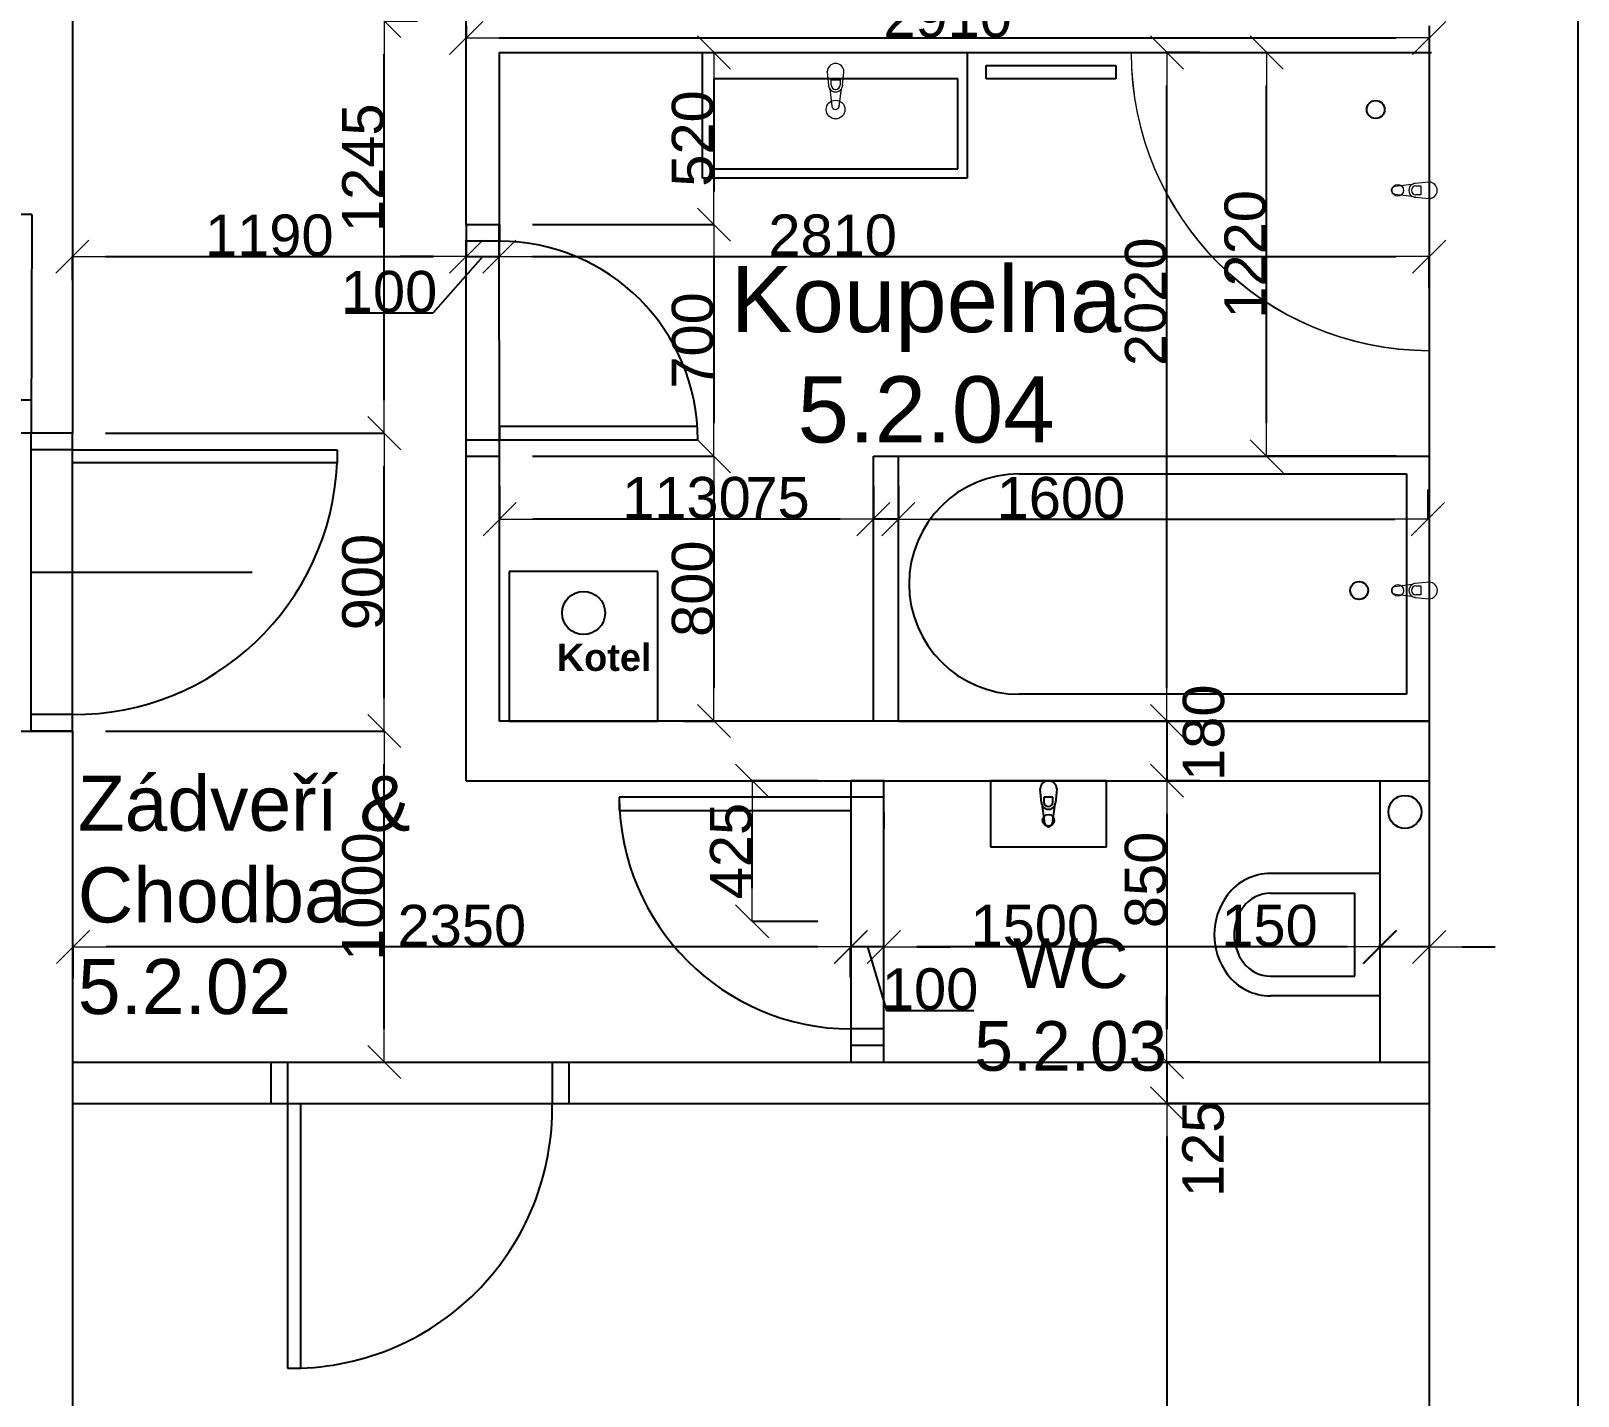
# Model space of a CAD drawing. Header units: millimetres. Extents: x 1480 to 86316, y 1484 to 27567.
# Drawn here: x 81591 to 86266, y 17225 to 21349 of the extents above; entities that cross this region are included whole.
import ezdxf

# ---------------------------------------------------------------- set-up
doc = ezdxf.new("R2010")
doc.units = ezdxf.units.MM
doc.layers.add('přís2 sanita', color=7, linetype='Continuous')
doc.layers.add('sládek zona', color=7, linetype='Continuous')
doc.styles.add('GENERATED_STYLE_1', font='arial.ttf')
doc.styles.add('GENERATED_STYLE_2', font='arialbd.ttf')
doc.dimstyles.new('GENERATED_STYLE__1', dxfattribs={"dimtxt": 125, "dimasz": 100, "dimexe": 0.18, "dimexo": 100, "dimgap": 0.1, "dimtad": 1, "dimdec": 0, "dimzin": 0, "dimdsep": 46, "dimtxsty": 'GENERATED_STYLE_1', "dimblk": 'ARROWHEAD_6', "dimcen": 0.09, "dimclrd": 4, "dimclre": 4, "dimclrt": 4, "dimazin": 0, "dimtfac": 1, "dimtdec": 0, "dimtmove": 0, "dimatfit": 3, "dimldrblk": 'OBLIQUE', "dimfxl": 0, "dimtfillclr": 4, "dimtolj": 1, "dimtzin": 0, "dimarcsym": 0})

# ---------------------------------------------------------------- blocks, each defined once
blk = doc.blocks.new('ARROWHEAD_6')
at = {"color": 0, "linetype": 'Continuous', "lineweight": 0}
for p, q in [((-0.5, -0.5), (0.5, 0.5)), ((0, 0), (-1, 0))]:
    blk.add_line(p, q, dxfattribs=at)
blk = doc.blocks.new('*D205')
at = {"color": 4, "lineweight": -2, "transparency": 16777216}
for p, q in [((82906.4, 20767.1), (82906.4, 20667.2)), ((83006.4, 20767.1), (83006.4, 20667.2)), ((82806.4, 20667.1), (82706.4, 20667.1)), ((82956.4, 20667.1), (82805.4, 20496.6)), ((82906.4, 20667.1), (83006.4, 20667.1)), ((82906.4, 20667.1), (83006.4, 20667.1)), ((83106.4, 20667.1), (83206.4, 20667.1)), ((82805.4, 20496.6), (82541.2, 20496.6))]:
    blk.add_line(p, q, dxfattribs=at)
at = {"layer": 'Defpoints', "color": 0, "transparency": 16777216}
for p in [(82906.4, 20667.1), (83006.4, 20667.1), (83006.4, 20667.1)]:
    blk.add_point(p, dxfattribs=at)
at = {"color": 4, "lineweight": -2, "transparency": 16777216, "xscale": 100, "yscale": 100, "zscale": 100}
blk.add_blockref('ARROWHEAD_6', (82906.4, 20667.1), dxfattribs=at)
at = {"color": 4, "lineweight": -2, "transparency": 16777216, "xscale": 100, "yscale": 100, "zscale": 100, "rotation": 180}
blk.add_blockref('ARROWHEAD_6', (83006.4, 20667.1), dxfattribs=at)
at = {"color": 4, "transparency": 16777216, "insert": (82673.3, 20560.5), "char_height": 125, "attachment_point": 5, "style": 'GENERATED_STYLE_1'}
blk.add_mtext('\\A1;100', dxfattribs=at)
blk = doc.blocks.new('_Oblique')
at = {"color": 0, "linetype": 'ByBlock', "lineweight": -2}
blk.add_line((-0.5, -0.5), (0.5, 0.5), dxfattribs=at)
blk = doc.blocks.new('*D208')
at = {"color": 4, "lineweight": -2, "transparency": 16777216}
for p, q in [((82906.4, 20767.1), (82906.4, 20667.2)), ((81716.4, 20596.2), (81716.4, 20667.2)), ((81816.4, 20667.1), (82806.4, 20667.1))]:
    blk.add_line(p, q, dxfattribs=at)
at = {"layer": 'Defpoints', "color": 0, "transparency": 16777216}
for p in [(82906.4, 20667.1), (82906.4, 20667.1), (81716.4, 20496.2)]:
    blk.add_point(p, dxfattribs=at)
at = {"color": 4, "lineweight": -2, "transparency": 16777216, "xscale": 100, "yscale": 100, "zscale": 100, "rotation": 180}
blk.add_blockref('ARROWHEAD_6', (81716.4, 20667.1), dxfattribs=at)
at = {"color": 4, "lineweight": -2, "transparency": 16777216, "xscale": 100, "yscale": 100, "zscale": 100}
blk.add_blockref('ARROWHEAD_6', (82906.4, 20667.1), dxfattribs=at)
at = {"color": 4, "transparency": 16777216, "insert": (82311.4, 20731), "char_height": 125, "attachment_point": 5, "style": 'GENERATED_STYLE_1'}
blk.add_mtext('\\A1;1190', dxfattribs=at)
blk = doc.blocks.new('*D209')
at = {"color": 4, "lineweight": -2, "transparency": 16777216}
for p, q in [((85124.1, 18108.7), (85024.3, 18108.7)), ((85024.1, 18008.7), (85024.1, 14728.5)), ((85124.1, 14628.5), (85024.3, 14628.5))]:
    blk.add_line(p, q, dxfattribs=at)
at = {"layer": 'Defpoints', "color": 0, "transparency": 16777216}
for p in [(85024.1, 18108.7), (85024.1, 14628.5), (85024.1, 14628.5)]:
    blk.add_point(p, dxfattribs=at)
at = {"color": 4, "lineweight": -2, "transparency": 16777216, "xscale": 100, "yscale": 100, "zscale": 100}
for p, rotation in [((85024.1, 18108.7), 90), ((85024.1, 14628.5), 270)]:
    blk.add_blockref('ARROWHEAD_6', p, dxfattribs=dict(at, rotation=rotation))
at = {"color": 4, "transparency": 16777216, "insert": (84913.8, 16258.4), "char_height": 125, "attachment_point": 5, "rotation": 90, "style": 'GENERATED_STYLE_1'}
blk.add_mtext('\\A1;3480', dxfattribs=at)
blk = doc.blocks.new('*D191')
at = {"color": 4, "lineweight": -2, "transparency": 16777216}
for p, q in [((85124.1, 21283.9), (85024.3, 21283.9)), ((85024.1, 19363.9), (85024.1, 21183.9)), ((84924.1, 19263.9), (85023.9, 19263.9))]:
    blk.add_line(p, q, dxfattribs=at)
at = {"layer": 'Defpoints', "color": 0, "transparency": 16777216}
for p in [(85024.1, 21283.9), (85024.1, 21283.9), (85024.1, 19263.9)]:
    blk.add_point(p, dxfattribs=at)
at = {"color": 4, "lineweight": -2, "transparency": 16777216, "xscale": 100, "yscale": 100, "zscale": 100}
for p, rotation in [((85024.1, 21283.9), 90), ((85024.1, 19263.9), 270)]:
    blk.add_blockref('ARROWHEAD_6', p, dxfattribs=dict(at, rotation=rotation))
at = {"color": 4, "transparency": 16777216, "insert": (84960.2, 20530.7), "char_height": 125, "attachment_point": 5, "rotation": 90, "style": 'GENERATED_STYLE_1'}
blk.add_mtext('\\A1;2020', dxfattribs=at)
blk = doc.blocks.new('*D192')
at = {"color": 4, "lineweight": -2, "transparency": 16777216}
for p, q in [((83006.4, 20574.1), (83006.4, 20666.9)), ((83106.4, 20667.1), (85716.4, 20667.1)), ((85816.4, 20574.1), (85816.4, 20666.9))]:
    blk.add_line(p, q, dxfattribs=at)
at = {"layer": 'Defpoints', "color": 0, "transparency": 16777216}
for p in [(83006.4, 20674.1), (85816.4, 20674.1), (85816.4, 20667.1)]:
    blk.add_point(p, dxfattribs=at)
at = {"color": 4, "lineweight": -2, "transparency": 16777216, "xscale": 100, "yscale": 100, "zscale": 100, "rotation": 180}
blk.add_blockref('ARROWHEAD_6', (83006.4, 20667.1), dxfattribs=at)
at = {"color": 4, "lineweight": -2, "transparency": 16777216, "xscale": 100, "yscale": 100, "zscale": 100}
blk.add_blockref('ARROWHEAD_6', (85816.4, 20667.1), dxfattribs=at)
at = {"color": 4, "transparency": 16777216, "insert": (84013.8, 20731), "char_height": 125, "attachment_point": 5, "style": 'GENERATED_STYLE_1'}
blk.add_mtext('\\A1;2810', dxfattribs=at)
blk = doc.blocks.new('*D246')
at = {"color": 4, "lineweight": -2, "transparency": 16777216}
for p, q in [((84212.4, 19963.9), (84212.4, 19873.9)), ((85812.4, 19963.9), (85812.4, 19873.9)), ((84312.4, 19874.1), (85712.4, 19874.1))]:
    blk.add_line(p, q, dxfattribs=at)
at = {"layer": 'Defpoints', "color": 0, "transparency": 16777216}
for p in [(84212.4, 20063.9), (85812.4, 20063.9), (85812.4, 19874.1)]:
    blk.add_point(p, dxfattribs=at)
at = {"color": 4, "lineweight": -2, "transparency": 16777216, "xscale": 100, "yscale": 100, "zscale": 100, "rotation": 180}
blk.add_blockref('ARROWHEAD_6', (84212.4, 19874.1), dxfattribs=at)
at = {"color": 4, "lineweight": -2, "transparency": 16777216, "xscale": 100, "yscale": 100, "zscale": 100}
blk.add_blockref('ARROWHEAD_6', (85812.4, 19874.1), dxfattribs=at)
at = {"color": 4, "transparency": 16777216, "insert": (84703.6, 19938), "char_height": 125, "attachment_point": 5, "style": 'GENERATED_STYLE_1'}
blk.add_mtext('\\A1;1600', dxfattribs=at)
blk = doc.blocks.new('*D247')
at = {"color": 4, "lineweight": -2, "transparency": 16777216}
for p, q in [((85027.9, 21283.9), (85325.4, 21283.9)), ((85325.2, 20163.9), (85325.2, 21183.9)), ((85716.4, 20063.9), (85325, 20063.9))]:
    blk.add_line(p, q, dxfattribs=at)
at = {"layer": 'Defpoints', "color": 0, "transparency": 16777216}
for p in [(84927.9, 21283.9), (85325.2, 21283.9), (85816.4, 20063.9)]:
    blk.add_point(p, dxfattribs=at)
at = {"color": 4, "lineweight": -2, "transparency": 16777216, "xscale": 100, "yscale": 100, "zscale": 100}
for p, rotation in [((85325.2, 21283.9), 90), ((85325.2, 20063.9), 270)]:
    blk.add_blockref('ARROWHEAD_6', p, dxfattribs=dict(at, rotation=rotation))
at = {"color": 4, "transparency": 16777216, "insert": (85261.3, 20673.9), "char_height": 125, "attachment_point": 5, "rotation": 90, "style": 'GENERATED_STYLE_1'}
blk.add_mtext('\\A1;1220', dxfattribs=at)
blk = doc.blocks.new('*D248')
at = {"color": 4, "lineweight": -2, "transparency": 16777216}
for p, q in [((84136.9, 19974.1), (84136.9, 19874.3)), ((84212.4, 19974.1), (84212.4, 19874.3)), ((84036.9, 19874.1), (83757.8, 19874.1)), ((84212.4, 19874.1), (84136.9, 19874.1)), ((84312.4, 19874.1), (84412.4, 19874.1))]:
    blk.add_line(p, q, dxfattribs=at)
at = {"layer": 'Defpoints', "color": 0, "transparency": 16777216}
for p in [(84136.9, 19874.1), (84136.9, 19874.1), (84212.4, 19874.1)]:
    blk.add_point(p, dxfattribs=at)
at = {"color": 4, "lineweight": -2, "transparency": 16777216, "xscale": 100, "yscale": 100, "zscale": 100}
blk.add_blockref('ARROWHEAD_6', (84136.9, 19874.1), dxfattribs=at)
at = {"color": 4, "lineweight": -2, "transparency": 16777216, "xscale": 100, "yscale": 100, "zscale": 100, "rotation": 180}
blk.add_blockref('ARROWHEAD_6', (84212.4, 19874.1), dxfattribs=at)
at = {"color": 4, "transparency": 16777216, "insert": (83847.4, 19937.8), "char_height": 125, "attachment_point": 5, "style": 'GENERATED_STYLE_1'}
blk.add_mtext('\\A1;75', dxfattribs=at)
blk = doc.blocks.new('*D210')
at = {"color": 4, "lineweight": -2, "transparency": 16777216}
for p, q in [((83007.4, 19974.1), (83007.4, 19874.3)), ((84136.9, 19974.1), (84136.9, 19874.3)), ((84036.9, 19874.1), (83107.4, 19874.1))]:
    blk.add_line(p, q, dxfattribs=at)
at = {"layer": 'Defpoints', "color": 0, "transparency": 16777216}
for p in [(83007.4, 19874.1), (83007.4, 19874.1), (84136.9, 19874.1)]:
    blk.add_point(p, dxfattribs=at)
at = {"color": 4, "lineweight": -2, "transparency": 16777216, "xscale": 100, "yscale": 100, "zscale": 100, "rotation": 180}
blk.add_blockref('ARROWHEAD_6', (83007.4, 19874.1), dxfattribs=at)
at = {"color": 4, "lineweight": -2, "transparency": 16777216, "xscale": 100, "yscale": 100, "zscale": 100}
blk.add_blockref('ARROWHEAD_6', (84136.9, 19874.1), dxfattribs=at)
at = {"color": 4, "transparency": 16777216, "insert": (83572.2, 19938.1), "char_height": 125, "attachment_point": 5, "style": 'GENERATED_STYLE_1'}
blk.add_mtext('\\A1;1130', dxfattribs=at)
blk = doc.blocks.new('*D211')
at = {"color": 4, "lineweight": -2, "transparency": 16777216}
for p, q in [((85566.1, 18581.6), (85201.9, 18581.6)), ((85666.1, 18588.7), (85666.1, 18581.7)), ((85816.4, 18581.6), (85666.1, 18581.6)), ((85816.4, 18589), (85816.4, 18581.7)), ((85916.4, 18581.6), (86016.4, 18581.6))]:
    blk.add_line(p, q, dxfattribs=at)
at = {"layer": 'Defpoints', "color": 0, "transparency": 16777216}
for p in [(85666.1, 18581.6), (85666.1, 18488.7), (85816.4, 18489)]:
    blk.add_point(p, dxfattribs=at)
at = {"color": 4, "lineweight": -2, "transparency": 16777216, "xscale": 100, "yscale": 100, "zscale": 100}
blk.add_blockref('ARROWHEAD_6', (85666.1, 18581.6), dxfattribs=at)
at = {"color": 4, "lineweight": -2, "transparency": 16777216, "xscale": 100, "yscale": 100, "zscale": 100, "rotation": 180}
blk.add_blockref('ARROWHEAD_6', (85816.4, 18581.6), dxfattribs=at)
at = {"color": 4, "transparency": 16777216, "insert": (85334, 18645.5), "char_height": 125, "attachment_point": 5, "style": 'GENERATED_STYLE_1'}
blk.add_mtext('\\A1;150', dxfattribs=at)
blk = doc.blocks.new('*D212')
at = {"color": 4, "lineweight": -2, "transparency": 16777216}
for p, q in [((84168.6, 18489.1), (84168.6, 18581.4)), ((85569, 18581.6), (84268.6, 18581.6)), ((85669, 18589), (85669, 18581.7))]:
    blk.add_line(p, q, dxfattribs=at)
at = {"layer": 'Defpoints', "color": 0, "transparency": 16777216}
for p in [(84168.6, 18589.1), (84168.6, 18581.6), (85669, 18489)]:
    blk.add_point(p, dxfattribs=at)
at = {"color": 4, "lineweight": -2, "transparency": 16777216, "xscale": 100, "yscale": 100, "zscale": 100, "rotation": 180}
blk.add_blockref('ARROWHEAD_6', (84168.6, 18581.6), dxfattribs=at)
at = {"color": 4, "lineweight": -2, "transparency": 16777216, "xscale": 100, "yscale": 100, "zscale": 100}
blk.add_blockref('ARROWHEAD_6', (85669, 18581.6), dxfattribs=at)
at = {"color": 4, "transparency": 16777216, "insert": (84624.8, 18645.5), "char_height": 125, "attachment_point": 5, "style": 'GENERATED_STYLE_1'}
blk.add_mtext('\\A1;1500', dxfattribs=at)
blk = doc.blocks.new('*D213')
at = {"color": 4, "lineweight": -2, "transparency": 16777216}
for p, q in [((83969, 18581.6), (83869, 18581.6)), ((84168.6, 18581.6), (84069, 18581.6)), ((84168.6, 18581.6), (84069, 18581.6)), ((84069, 18489.6), (84069, 18581.4)), ((84118.8, 18581.6), (84176.3, 18389.8)), ((84168.6, 18489.1), (84168.6, 18581.4)), ((84268.6, 18581.6), (84368.6, 18581.6)), ((84176.3, 18389.8), (84440.5, 18389.8))]:
    blk.add_line(p, q, dxfattribs=at)
at = {"layer": 'Defpoints', "color": 0, "transparency": 16777216}
for p in [(84069, 18589.6), (84069, 18581.6), (84168.6, 18589.1)]:
    blk.add_point(p, dxfattribs=at)
at = {"color": 4, "lineweight": -2, "transparency": 16777216, "xscale": 100, "yscale": 100, "zscale": 100}
blk.add_blockref('ARROWHEAD_6', (84069, 18581.6), dxfattribs=at)
at = {"color": 4, "lineweight": -2, "transparency": 16777216, "xscale": 100, "yscale": 100, "zscale": 100, "rotation": 180}
blk.add_blockref('ARROWHEAD_6', (84168.6, 18581.6), dxfattribs=at)
at = {"color": 4, "transparency": 16777216, "insert": (84308.4, 18453.7), "char_height": 125, "attachment_point": 5, "style": 'GENERATED_STYLE_1'}
blk.add_mtext('\\A1;100', dxfattribs=at)
blk = doc.blocks.new('*D214')
at = {"color": 4, "lineweight": -2, "transparency": 16777216}
for p, q in [((81718.4, 18488.8), (81718.4, 18581.4)), ((83968.1, 18581.6), (81818.4, 18581.6)), ((84068.1, 18489.2), (84068.1, 18581.4))]:
    blk.add_line(p, q, dxfattribs=at)
at = {"layer": 'Defpoints', "color": 0, "transparency": 16777216}
for p in [(81718.4, 18588.8), (81718.4, 18581.6), (84068.1, 18589.2)]:
    blk.add_point(p, dxfattribs=at)
at = {"color": 4, "lineweight": -2, "transparency": 16777216, "xscale": 100, "yscale": 100, "zscale": 100, "rotation": 180}
blk.add_blockref('ARROWHEAD_6', (81718.4, 18581.6), dxfattribs=at)
at = {"color": 4, "lineweight": -2, "transparency": 16777216, "xscale": 100, "yscale": 100, "zscale": 100}
blk.add_blockref('ARROWHEAD_6', (84068.1, 18581.6), dxfattribs=at)
at = {"color": 4, "transparency": 16777216, "insert": (82893.3, 18645.5), "char_height": 125, "attachment_point": 5, "style": 'GENERATED_STYLE_1'}
blk.add_mtext('\\A1;2350', dxfattribs=at)
blk = doc.blocks.new('*D215')
at = {"color": 4, "lineweight": -2, "transparency": 16777216}
for p, q in [((85023.9, 19363.9), (85023.9, 19463.9)), ((85023.9, 19263.9), (85023.9, 19083.9)), ((85123.9, 19263.9), (85024.1, 19263.9)), ((85123.9, 19083.9), (85024.1, 19083.9)), ((85023.9, 18983.9), (85023.9, 18883.9))]:
    blk.add_line(p, q, dxfattribs=at)
at = {"layer": 'Defpoints', "color": 0, "transparency": 16777216}
for p in [(85023.9, 19263.9), (85023.9, 19083.9), (85023.9, 19083.9)]:
    blk.add_point(p, dxfattribs=at)
at = {"color": 4, "lineweight": -2, "transparency": 16777216, "xscale": 100, "yscale": 100, "zscale": 100}
for p, rotation in [((85023.9, 19263.9), 270), ((85023.9, 19083.9), 90)]:
    blk.add_blockref('ARROWHEAD_6', p, dxfattribs=dict(at, rotation=rotation))
at = {"color": 4, "transparency": 16777216, "insert": (85135.4, 19228.9), "char_height": 125, "attachment_point": 5, "rotation": 90, "style": 'GENERATED_STYLE_1'}
blk.add_mtext('\\A1;180', dxfattribs=at)
blk = doc.blocks.new('*D216')
at = {"color": 4, "lineweight": -2, "transparency": 16777216}
for p, q in [((85123.9, 19083.9), (85024.1, 19083.9)), ((85023.9, 18983.9), (85023.9, 18333.7)), ((85123.9, 18233.7), (85024.1, 18233.7))]:
    blk.add_line(p, q, dxfattribs=at)
at = {"layer": 'Defpoints', "color": 0, "transparency": 16777216}
for p in [(85023.9, 19083.9), (85023.9, 18233.7), (85023.9, 18233.7)]:
    blk.add_point(p, dxfattribs=at)
at = {"color": 4, "lineweight": -2, "transparency": 16777216, "xscale": 100, "yscale": 100, "zscale": 100}
for p, rotation in [((85023.9, 19083.9), 90), ((85023.9, 18233.7), 270)]:
    blk.add_blockref('ARROWHEAD_6', p, dxfattribs=dict(at, rotation=rotation))
at = {"color": 4, "transparency": 16777216, "insert": (84960, 18784), "char_height": 125, "attachment_point": 5, "rotation": 90, "style": 'GENERATED_STYLE_1'}
blk.add_mtext('\\A1;850', dxfattribs=at)
blk = doc.blocks.new('*D217')
at = {"color": 4, "lineweight": -2, "transparency": 16777216}
for p, q in [((85023.9, 18333.7), (85023.9, 18433.7)), ((85023.9, 18233.7), (85023.9, 18108.7)), ((85123.9, 18233.7), (85024.1, 18233.7)), ((85123.9, 18108.7), (85024.1, 18108.7)), ((85023.9, 18008.7), (85023.9, 17908.7))]:
    blk.add_line(p, q, dxfattribs=at)
at = {"layer": 'Defpoints', "color": 0, "transparency": 16777216}
for p in [(85023.9, 18233.7), (85023.9, 18108.7), (85023.9, 18108.7)]:
    blk.add_point(p, dxfattribs=at)
at = {"color": 4, "lineweight": -2, "transparency": 16777216, "xscale": 100, "yscale": 100, "zscale": 100}
for p, rotation in [((85023.9, 18233.7), 270), ((85023.9, 18108.7), 90)]:
    blk.add_blockref('ARROWHEAD_6', p, dxfattribs=dict(at, rotation=rotation))
at = {"color": 4, "transparency": 16777216, "insert": (85133.8, 17971.5), "char_height": 125, "attachment_point": 5, "rotation": 90, "style": 'GENERATED_STYLE_1'}
blk.add_mtext('\\A1;125', dxfattribs=at)
blk = doc.blocks.new('*D219')
at = {"color": 4, "lineweight": -2, "transparency": 16777216}
for p, q in [((83969.2, 19083.9), (83770.3, 19083.9)), ((83770.5, 18758.8), (83770.5, 18983.9)), ((83969, 18658.8), (83770.3, 18658.8))]:
    blk.add_line(p, q, dxfattribs=at)
at = {"layer": 'Defpoints', "color": 0, "transparency": 16777216}
for p in [(83770.5, 19083.9), (84069.2, 19083.9), (84069, 18658.8)]:
    blk.add_point(p, dxfattribs=at)
at = {"color": 4, "lineweight": -2, "transparency": 16777216, "xscale": 100, "yscale": 100, "zscale": 100}
for p, rotation in [((83770.5, 19083.9), 90), ((83770.5, 18658.8), 270)]:
    blk.add_blockref('ARROWHEAD_6', p, dxfattribs=dict(at, rotation=rotation))
at = {"color": 4, "transparency": 16777216, "insert": (83706.6, 18871.4), "char_height": 125, "attachment_point": 5, "rotation": 90, "style": 'GENERATED_STYLE_1'}
blk.add_mtext('\\A1;425', dxfattribs=at)
blk = doc.blocks.new('*D249')
at = {"color": 4, "lineweight": -2, "transparency": 16777216}
for p, q in [((81816.1, 19233.9), (82659.1, 19233.9)), ((82658.9, 18333.7), (82658.9, 19133.9)), ((81816.4, 18233.7), (82659.1, 18233.7))]:
    blk.add_line(p, q, dxfattribs=at)
at = {"layer": 'Defpoints', "color": 0, "transparency": 16777216}
for p in [(81716.1, 19233.9), (82658.9, 19233.9), (81716.4, 18233.7)]:
    blk.add_point(p, dxfattribs=at)
at = {"color": 4, "lineweight": -2, "transparency": 16777216, "xscale": 100, "yscale": 100, "zscale": 100}
for p, rotation in [((82658.9, 19233.9), 90), ((82658.9, 18233.7), 270)]:
    blk.add_blockref('ARROWHEAD_6', p, dxfattribs=dict(at, rotation=rotation))
at = {"color": 4, "transparency": 16777216, "insert": (82595, 18733.8), "char_height": 125, "attachment_point": 5, "rotation": 90, "style": 'GENERATED_STYLE_1'}
blk.add_mtext('\\A1;1000', dxfattribs=at)
blk = doc.blocks.new('*D250')
at = {"color": 4, "lineweight": -2, "transparency": 16777216}
for p, q in [((81816.3, 20133.9), (82659.1, 20133.9)), ((82658.9, 19333.9), (82658.9, 20033.9)), ((81816.1, 19233.9), (82659.1, 19233.9))]:
    blk.add_line(p, q, dxfattribs=at)
at = {"layer": 'Defpoints', "color": 0, "transparency": 16777216}
for p in [(81716.3, 20133.9), (82658.9, 20133.9), (81716.1, 19233.9)]:
    blk.add_point(p, dxfattribs=at)
at = {"color": 4, "lineweight": -2, "transparency": 16777216, "xscale": 100, "yscale": 100, "zscale": 100}
for p, rotation in [((82658.9, 20133.9), 90), ((82658.9, 19233.9), 270)]:
    blk.add_blockref('ARROWHEAD_6', p, dxfattribs=dict(at, rotation=rotation))
at = {"color": 4, "transparency": 16777216, "insert": (82595, 19683.9), "char_height": 125, "attachment_point": 5, "rotation": 90, "style": 'GENERATED_STYLE_1'}
blk.add_mtext('\\A1;900', dxfattribs=at)
blk = doc.blocks.new('*D251')
at = {"color": 4, "lineweight": -2, "transparency": 16777216}
for p, q in [((82758.9, 21378.7), (82659.1, 21378.7)), ((82658.9, 20233.9), (82658.9, 21278.7)), ((81816.3, 20133.9), (82659.1, 20133.9))]:
    blk.add_line(p, q, dxfattribs=at)
at = {"layer": 'Defpoints', "color": 0, "transparency": 16777216}
for p in [(82658.9, 21378.7), (82658.9, 21378.7), (81716.3, 20133.9)]:
    blk.add_point(p, dxfattribs=at)
at = {"color": 4, "lineweight": -2, "transparency": 16777216, "xscale": 100, "yscale": 100, "zscale": 100}
for p, rotation in [((82658.9, 21378.7), 90), ((82658.9, 20133.9), 270)]:
    blk.add_blockref('ARROWHEAD_6', p, dxfattribs=dict(at, rotation=rotation))
at = {"color": 4, "transparency": 16777216, "insert": (82595, 20935.5), "char_height": 125, "attachment_point": 5, "rotation": 90, "style": 'GENERATED_STYLE_1'}
blk.add_mtext('\\A1;1245', dxfattribs=at)
blk = doc.blocks.new('*D252')
at = {"color": 4, "lineweight": -2, "transparency": 16777216}
for p, q in [((83106.4, 21283.9), (83655.3, 21283.9)), ((83655.1, 21183.9), (83655.1, 20863.9)), ((83106.4, 20763.9), (83655.3, 20763.9))]:
    blk.add_line(p, q, dxfattribs=at)
at = {"layer": 'Defpoints', "color": 0, "transparency": 16777216}
for p in [(83006.4, 21283.9), (83006.4, 20763.9), (83655.1, 20763.9)]:
    blk.add_point(p, dxfattribs=at)
at = {"color": 4, "lineweight": -2, "transparency": 16777216, "xscale": 100, "yscale": 100, "zscale": 100}
for p, rotation in [((83655.1, 21283.9), 90), ((83655.1, 20763.9), 270)]:
    blk.add_blockref('ARROWHEAD_6', p, dxfattribs=dict(at, rotation=rotation))
at = {"color": 4, "transparency": 16777216, "insert": (83591.2, 21023.9), "char_height": 125, "attachment_point": 5, "rotation": 90, "style": 'GENERATED_STYLE_1'}
blk.add_mtext('\\A1;520', dxfattribs=at)
blk = doc.blocks.new('*D253')
at = {"color": 4, "lineweight": -2, "transparency": 16777216}
for p, q in [((83106.4, 20763.9), (83655.3, 20763.9)), ((83655.1, 20663.9), (83655.1, 20163.9)), ((83106.6, 20063.9), (83655.3, 20063.9))]:
    blk.add_line(p, q, dxfattribs=at)
at = {"layer": 'Defpoints', "color": 0, "transparency": 16777216}
for p in [(83006.4, 20763.9), (83006.6, 20063.9), (83655.1, 20063.9)]:
    blk.add_point(p, dxfattribs=at)
at = {"color": 4, "lineweight": -2, "transparency": 16777216, "xscale": 100, "yscale": 100, "zscale": 100}
for p, rotation in [((83655.1, 20763.9), 90), ((83655.1, 20063.9), 270)]:
    blk.add_blockref('ARROWHEAD_6', p, dxfattribs=dict(at, rotation=rotation))
at = {"color": 4, "transparency": 16777216, "insert": (83591.2, 20413.9), "char_height": 125, "attachment_point": 5, "rotation": 90, "style": 'GENERATED_STYLE_1'}
blk.add_mtext('\\A1;700', dxfattribs=at)
blk = doc.blocks.new('*D254')
at = {"color": 4, "lineweight": -2, "transparency": 16777216}
for p, q in [((83106.6, 20063.9), (83655.3, 20063.9)), ((83655.1, 19963.9), (83655.1, 19363.9)), ((83564.2, 19263.9), (83654.9, 19263.9))]:
    blk.add_line(p, q, dxfattribs=at)
at = {"layer": 'Defpoints', "color": 0, "transparency": 16777216}
for p in [(83006.6, 20063.9), (83655.1, 19263.9), (83664.2, 19263.9)]:
    blk.add_point(p, dxfattribs=at)
at = {"color": 4, "lineweight": -2, "transparency": 16777216, "xscale": 100, "yscale": 100, "zscale": 100}
for p, rotation in [((83655.1, 20063.9), 90), ((83655.1, 19263.9), 270)]:
    blk.add_blockref('ARROWHEAD_6', p, dxfattribs=dict(at, rotation=rotation))
at = {"color": 4, "transparency": 16777216, "insert": (83591.2, 19663.9), "char_height": 125, "attachment_point": 5, "rotation": 90, "style": 'GENERATED_STYLE_1'}
blk.add_mtext('\\A1;800', dxfattribs=at)
blk = doc.blocks.new('*D257')
at = {"color": 4, "lineweight": -2, "transparency": 16777216}
for p, q in [((82906.4, 21363.9), (82906.4, 21327.5)), ((83006.4, 21327.7), (85716.4, 21327.7)), ((85816.4, 21363.9), (85816.4, 21327.5))]:
    blk.add_line(p, q, dxfattribs=at)
at = {"layer": 'Defpoints', "color": 0, "transparency": 16777216}
for p in [(82906.4, 21463.9), (85816.4, 21463.9), (85816.4, 21327.7)]:
    blk.add_point(p, dxfattribs=at)
at = {"color": 4, "lineweight": -2, "transparency": 16777216, "xscale": 100, "yscale": 100, "zscale": 100, "rotation": 180}
blk.add_blockref('ARROWHEAD_6', (82906.4, 21327.7), dxfattribs=at)
at = {"color": 4, "lineweight": -2, "transparency": 16777216, "xscale": 100, "yscale": 100, "zscale": 100}
blk.add_blockref('ARROWHEAD_6', (85816.4, 21327.7), dxfattribs=at)
at = {"color": 4, "transparency": 16777216, "insert": (84361.4, 21391.6), "char_height": 125, "attachment_point": 5, "style": 'GENERATED_STYLE_1'}
blk.add_mtext('\\A1;2910', dxfattribs=at)

msp = doc.modelspace()

# ---------------------------------------------------------------- linework, layer by layer
at = {"color": 1}
for p, q in [((86266.4, 14219.5), (86266.4, 22756.1)), ((82906.6, 20763.9), (82906.6, 21378.7)), ((85816.4, 21363.9), (85816.4, 19293.9)), ((83006.4, 21283.9), (85816.4, 21283.9)), ((83006.4, 21283.9), (83006.4, 20763.9)), ((81594, 20793.9), (80784, 20793.9)), ((82906.6, 20763.9), (83006.6, 20763.9)), ((83006.6, 20763.9), (83006.6, 20713.9)), ((82906.4, 19083.9), (82906.6, 20063.9)), ((82906.6, 20063.9), (83006.6, 20063.9)), ((83006.4, 20063.9), (83006.4, 19263.9)), ((85816.4, 19263.9), (83006.4, 19263.9)), ((85816.4, 19293.9), (85816.4, 19113.9)), ((81416.4, 19233.9), (81716.4, 19233.9)), ((81716.3, 19233.9), (81591.3, 19233.9)), ((81716.4, 19233.9), (81716.4, 14629.5)), ((82906.4, 19083.9), (85816.4, 19083.9)), ((85667, 19083.8), (85667, 18233.7)), ((85816.4, 19113.9), (85816.4, 17838.9)), ((85817, 19083.8), (85817, 18233.7)), ((81716.4, 18233.7), (82316.4, 18233.7)), ((83216.4, 18233.7), (85817, 18233.7)), ((81716.4, 18108.7), (82316.4, 18108.7)), ((83216.4, 18108.7), (85816.4, 18108.7)), ((85816.4, 17838.9), (85816.4, 17723.9)), ((85816.4, 17803.9), (85816.4, 15829.5))]:
    msp.add_line(p, q, dxfattribs=at)
at = {"color": 6}
for p, q in [((81716.4, 21378.7), (81716.3, 20133.9)), ((81594, 20793.9), (81591.3, 20133.9)), ((81716.3, 20283.9), (81716.3, 20233.9)), ((81591.3, 20233.9), (80795.1, 20233.9)), ((81591.3, 20133.9), (80859.4, 20133.9)), ((81716.3, 20133.9), (81591.3, 20133.9)), ((81591.3, 19233.9), (81591.3, 20133.9)), ((81716.2, 19233.9), (81716.3, 20133.9)), ((81716.3, 20083.9), (81591.3, 20083.9)), ((81716.3, 20083.9), (82516.3, 20083.9)), ((82516.3, 20043.9), (81716.3, 20043.9)), ((81591, 19713.9), (82259.5, 19713.9))]:
    msp.add_line(p, q, dxfattribs=at)
at = {"color": 7}
for p, q in [((83620.8, 21283.9), (84420.8, 21283.9)), ((83620.8, 20903.9), (83620.8, 21283.9)), ((84420.8, 21283.9), (84420.8, 20903.9)), ((84392.6, 21204.4), (83655.1, 21204.4)), ((83655.1, 21204.4), (83655.1, 20932.8)), ((84392.6, 20932.8), (84392.6, 21204.4)), ((84420.8, 20903.9), (83620.8, 20903.9)), ((83655.1, 20932.8), (84392.6, 20932.8))]:
    msp.add_line(p, q, dxfattribs=at)
at = {"color": 4}
for p, q in [((84927.9, 21283.9), (85823.9, 21283.9)), ((84477.5, 21244.4), (84870.1, 21244.4)), ((84477.5, 21204.4), (84477.5, 21244.4)), ((84870.1, 21244.4), (84870.1, 21204.4)), ((84870.1, 21204.4), (84477.5, 21204.4)), ((83006.6, 20063.9), (83006.4, 20763.9)), ((82906.6, 20063.9), (82906.4, 20717.2)), ((83006.6, 20713.9), (82906.6, 20713.9)), ((83606.6, 20153.9), (83006.6, 20153.9)), ((83006.6, 20153.9), (83006.6, 20113.9)), ((82906.6, 20113.9), (83006.6, 20113.9)), ((83006.6, 20113.9), (83606.6, 20113.9)), ((82516.3, 20083.9), (82516.3, 20043.9)), ((84136.9, 20063.9), (85816.4, 20063.9)), ((84136.9, 19263.9), (84136.9, 20063.9)), ((84212.4, 19263.9), (84212.4, 20063.9)), ((84577.8, 20011), (85747.8, 20011)), ((85747.8, 20011), (85747.8, 19345)), ((83486, 19715.4), (83036, 19715.4)), ((83036.7, 19715.4), (83036.7, 19263.9)), ((83486, 19263.9), (83486, 19715.4)), ((85747.8, 19345), (84577.8, 19345)), ((81716.3, 19283.9), (81591.3, 19283.9)), ((83036, 19263.9), (83486, 19263.9)), ((84212.4, 19263.9), (85812.4, 19263.9)), ((84226.4, 19263.9), (85226.4, 19263.9)), ((84068.6, 19083.9), (84068.6, 18233.7)), ((84169.2, 19083.9), (84069.2, 19083.9)), ((84168, 19083.9), (84168, 18233.7)), ((84491, 19083.9), (84491, 18883.9)), ((84841, 19083.9), (84491, 19083.9)), ((84841, 18883.9), (84841, 19083.9)), ((84069.2, 19033.9), (83369.2, 19033.9)), ((83369.2, 19033.5), (83369.2, 18993.5)), ((84168.6, 19033.9), (84069.2, 19033.9)), ((84168.6, 19033.9), (84069.2, 19033.9)), ((84645, 19016.9), (84641, 19058.9)), ((84652.4, 19034), (84652.4, 19019.1)), ((84679.6, 19034), (84652.4, 19034)), ((84679.6, 19019.1), (84679.6, 19034)), ((84691, 19058.9), (84687, 19016.9)), ((83369.2, 18993.9), (84069.2, 18993.9)), ((84168.6, 18988.7), (84168.6, 18938.7)), ((84654.9, 18954.5), (84648.3, 19007.4)), ((84683.8, 19007.4), (84677.1, 18954.5)), ((84491, 18883.9), (84841, 18883.9)), ((85667, 18803.7), (85337, 18803.7)), ((85667, 18803.7), (85667, 18433.7)), ((85337, 18743.7), (85592, 18743.7)), ((85592, 18493.7), (85592, 18743.7)), ((85337, 18493.7), (85592, 18493.7)), ((85667, 18433.7), (85337, 18433.7)), ((84169.2, 18333.9), (84069.2, 18333.9)), ((84169.2, 18283.9), (84069.2, 18283.9)), ((82316.4, 18233.7), (83216.4, 18233.7)), ((82316.4, 18233.7), (82316.4, 18108.7)), ((82366.4, 18233.7), (82366.4, 18108.7)), ((83166.4, 18233.7), (83166.4, 18108.5)), ((83216.4, 18233.7), (83216.4, 18108.7)), ((82316.4, 18108.7), (83216.4, 18108.7)), ((82366.4, 18108.9), (82366.4, 17308.9)), ((82406.4, 17308.9), (82406.4, 18108.9))]:
    msp.add_line(p, q, dxfattribs=at)
for centre, radius in [((85654.9, 21111.5), 27.1), ((85604.9, 19658.6), 27.1), ((83261, 19590.5), 65), ((85743.3, 18989.6), 50), ((84666, 18964.3), 17.5)]:
    msp.add_circle(centre, radius, dxfattribs=at)
for centre, radius, start, end in [((83006.6, 20113.9), 600, 0, 90), ((84577.8, 19678), 333, 90, 270), ((84666, 19058.9), 25, 0, 180), ((84071.6, 19036.4), 702.5, 180.1998, 269.8002), ((84666, 19018.8), 21.1, 185.1696, 212.771), ((84666, 19018.8), 21.1, 212.771, 327.229), ((84666, 19019.1), 13.6, 180, 0), ((84666, 19018.8), 21.1, 327.229, 354.8304), ((84666, 18955.9), 11.2, 187.1389, 352.8611), ((85337, 18641.2), 162.5, 90, 143.1301), ((85367, 18618.7), 200, 143.1301, 216.8699), ((85367, 18618.7), 140, 143.1301, 216.8699), ((85337, 18641.2), 102.5, 90, 143.1301), ((85337, 18596.2), 102.5, 216.8699, 270), ((85337, 18596.2), 162.5, 216.8699, 270), ((82380.8, 18094.5), 785.7, 268.9511, 1.0489)]:
    msp.add_arc(centre, radius, start, end, dxfattribs=at)
at = {"color": 6}
msp.add_arc((81721.7, 20079.3), 795.4, 269.6138, 357.4486, dxfattribs=at)
at = {"color": 4}
for p in [(84691, 19058.9), (84645, 19016.9), (84683.8, 19007.4), (84654.9, 18954.5)]:
    msp.add_point(p, dxfattribs=at)
at = {"layer": 'přís2 sanita', "color": 4, "linetype": 'Continuous', "lineweight": 20}
for p, q in [((83997.7, 21225.7), (84001.7, 21183.8)), ((84009.1, 21185.9), (84009.1, 21200.8)), ((84009.1, 21200.8), (84036.3, 21200.8)), ((84036.3, 21200.8), (84036.3, 21185.9)), ((84043.7, 21183.8), (84047.7, 21225.7)), ((84005, 21174.3), (84011.6, 21121.3)), ((84033.8, 21121.3), (84040.4, 21174.3)), ((85764.6, 20885.1), (85711.7, 20878.5)), ((85711.7, 20856.3), (85764.6, 20849.7)), ((85816.1, 20892.4), (85774.1, 20888.4)), ((85776.3, 20881), (85791.2, 20881)), ((85791.2, 20853.8), (85776.3, 20853.8)), ((85791.2, 20881), (85791.2, 20853.8)), ((85774.1, 20846.4), (85816.1, 20842.4)), ((85816.4, 19683.6), (85774.5, 19679.6)), ((85765, 19676.4), (85712, 19669.7)), ((85712, 19647.5), (85765, 19640.9)), ((85774.5, 19637.6), (85816.4, 19633.6)), ((85776.7, 19672.2), (85791.5, 19672.2)), ((85791.5, 19645), (85776.7, 19645)), ((85791.5, 19672.2), (85791.5, 19645))]:
    msp.add_line(p, q, dxfattribs=at)
for centre, radius in [((84022.7, 21111.5), 28.3), ((85721.5, 20867.4), 17.5), ((85721.9, 19658.6), 17.5)]:
    msp.add_circle(centre, radius, dxfattribs=at)
for centre, radius, start, end in [((85816.4, 21283.9), 900.9, 180.0544, 269.9757), ((85816.8, 21284.8), 900.9, 180.0544, 269.9757), ((84022.7, 21225.7), 25, 0, 180), ((84022.7, 21185.7), 21.1, 185.1696, 212.771), ((84022.7, 21185.9), 13.6, 180, 0), ((84022.7, 21185.7), 21.1, 327.229, 354.8304), ((84022.7, 21185.7), 21.1, 212.771, 327.229), ((84022.7, 21122.7), 11.2, 187.1389, 352.8611), ((85713.1, 20867.4), 11.2, 97.1389, 262.8611), ((85776, 20867.4), 21.1, 122.771, 237.229), ((85776.3, 20867.4), 13.6, 90, 270), ((85776, 20867.4), 21.1, 95.1696, 122.771), ((85816.1, 20867.4), 25, 270, 90), ((85776, 20867.4), 21.1, 237.229, 264.8304), ((85816.4, 19658.6), 25, 270, 90), ((85713.4, 19658.6), 11.2, 97.1389, 262.8611), ((85776.4, 19658.6), 21.1, 122.771, 237.229), ((85776.7, 19658.6), 13.6, 90, 270), ((85776.4, 19658.6), 21.1, 95.1696, 122.771), ((85776.4, 19658.6), 21.1, 237.229, 264.8304)]:
    msp.add_arc(centre, radius, start, end, dxfattribs=at)
for p in [(83997.7, 21225.7), (84043.7, 21183.8), (84005, 21174.3), (84033.8, 21121.3), (85711.7, 20856.3), (85764.6, 20885.1), (85816.1, 20892.4), (85774.1, 20846.4), (85816.4, 19683.6), (85712, 19647.5), (85765, 19676.4), (85774.5, 19637.6)]:
    msp.add_point(p, dxfattribs=at)

# ---------------------------------------------------------------- texts
at = {"color": 4, "style": 'GENERATED_STYLE_2'}
msp.add_text('Kotel', height=81.9, dxfattribs=at).set_placement((83180.3, 19415.6))
at = {"layer": 'sládek zona', "linetype": 'Continuous', "lineweight": 13, "width": 420.358, "attachment_point": 1, "style": 'GENERATED_STYLE_2'}
for s, insert, char_height in [('\\pxqc;{\\fArial|b0|i0|c238|p38;Koupelna\\P5.2.04}', (84086.1, 20639), 200), ('\\pxqc;{\\fArial|b0|i0|c238|p38;WC\\P5.2.03}', (84523, 18607.6), 150)]:
    msp.add_mtext(s, dxfattribs=dict(at, insert=insert, char_height=char_height))
at = {"layer": 'sládek zona', "linetype": 'Continuous', "lineweight": 13, "insert": (81732.8, 19098.6), "char_height": 166.069, "attachment_point": 1, "style": 'GENERATED_STYLE_2'}
msp.add_mtext('\\pxql;{\\fArial|b0|i0|c238|p38;Zádveří &\\PChodba\\P5.2.02}', dxfattribs=at)

# ---------------------------------------------------------------- dimensions: what is measured, and where the dimension line sits
at = {"color": 7}
dim = msp.add_linear_dim(base=(85816.4, 21327.7), p1=(82906.4, 21463.9), p2=(85816.4, 21463.9), dimstyle='GENERATED_STYLE__1', dxfattribs=at)
dim.commit()
dim.dimension.update_dxf_attribs({"geometry": '*D257', "text_midpoint": (84361.4, 21391.6)})
at = {"color": 6}
dim = msp.add_linear_dim(base=(82658.9, 21378.7), p1=(81716.3, 20133.9), p2=(82658.9, 21378.7), angle=90, dimstyle='GENERATED_STYLE__1', override={"dimtmove": 1}, dxfattribs=at)
dim.commit()
dim.dimension.update_dxf_attribs({"geometry": '*D251', "text_midpoint": (82658.9, 20935.5), "dimtype": 160})
for base, p1, p2, picture, middle in [((83655.1, 20763.9), (83006.4, 21283.9), (83006.4, 20763.9), '*D252', (83591.2, 21023.9)), ((82658.9, 19233.9), (81716.4, 18233.7), (81716.1, 19233.9), '*D249', (82595, 18733.8))]:
    dim = msp.add_linear_dim(base=base, p1=p1, p2=p2, angle=90, dimstyle='GENERATED_STYLE__1')
    dim.commit()
    dim.dimension.update_dxf_attribs({"geometry": picture, "text_midpoint": middle})
at = {"color": 1}
dim = msp.add_linear_dim(base=(85024.1, 21283.9), p1=(85024.1, 19263.9), p2=(85024.1, 21283.9), angle=90, dimstyle='GENERATED_STYLE__1', dxfattribs=at)
dim.commit()
dim.dimension.update_dxf_attribs({"geometry": '*D191', "text_midpoint": (85024.1, 20530.7), "dimtype": 160})
at = {"color": 3}
dim = msp.add_linear_dim(base=(85325.2, 21283.9), p1=(85816.4, 20063.9), p2=(84927.9, 21283.9), angle=90, dimstyle='GENERATED_STYLE__1', dxfattribs=at)
dim.commit()
dim.dimension.update_dxf_attribs({"geometry": '*D247', "text_midpoint": (85261.3, 20673.9)})
at = {"color": 1}
dim = msp.add_linear_dim(base=(82906.4, 20667.1), p1=(81716.4, 20496.2), p2=(82906.4, 20667.1), dimstyle='GENERATED_STYLE__1', override={"dimtmove": 1}, dxfattribs=at)
dim.commit()
dim.dimension.update_dxf_attribs({"geometry": '*D208', "text_midpoint": (82311.4, 20731)})
at = {"color": 6}
dim = msp.add_linear_dim(base=(85816.4, 20667.1), p1=(83006.4, 20674.1), p2=(85816.4, 20674.1), dimstyle='GENERATED_STYLE__1', dxfattribs=at)
dim.commit()
dim.dimension.update_dxf_attribs({"geometry": '*D192', "text_midpoint": (84013.8, 20667.1), "dimtype": 160})
for base, p1, p2, picture, middle in [((83655.1, 20063.9), (83006.4, 20763.9), (83006.6, 20063.9), '*D253', (83591.2, 20413.9)), ((83655.1, 19263.9), (83006.6, 20063.9), (83664.2, 19263.9), '*D254', (83591.2, 19663.9))]:
    dim = msp.add_linear_dim(base=base, p1=p1, p2=p2, angle=90, dimstyle='GENERATED_STYLE__1', override={"dimtmove": 1})
    dim.commit()
    dim.dimension.update_dxf_attribs({"geometry": picture, "text_midpoint": middle})
at = {"color": 1}
dim = msp.add_linear_dim(base=(83006.4, 20667.1), p1=(82906.4, 20667.1), p2=(83006.4, 20667.1), dimstyle='GENERATED_STYLE__1', override={"dimtmove": 1}, dxfattribs=at)
dim.commit()
dim.dimension.update_dxf_attribs({"geometry": '*D205', "text_midpoint": (82805.3, 20496.6), "dimtype": 160})
at = {"color": 6}
dim = msp.add_linear_dim(base=(82658.9, 20133.9), p1=(81716.1, 19233.9), p2=(81716.3, 20133.9), angle=90, dimstyle='GENERATED_STYLE__1', override={"dimtmove": 1}, dxfattribs=at)
dim.commit()
dim.dimension.update_dxf_attribs({"geometry": '*D250', "text_midpoint": (82595, 19683.9)})
at = {"color": 4}
dim = msp.add_linear_dim(base=(85812.4, 19874.1), p1=(84212.4, 20063.9), p2=(85812.4, 20063.9), dimstyle='GENERATED_STYLE__1', dxfattribs=at)
dim.commit()
dim.dimension.update_dxf_attribs({"geometry": '*D246', "text_midpoint": (84703.6, 19874.1), "dimtype": 160})
for base, p1, p2, picture, middle in [((83007.4434, 19874.1037), (84136.9495, 19874.1037), (83007.4434, 19874.1037), '*D210', (83572.1965, 19938.068)), ((84136.9495, 19874.1037), (84212.4434, 19874.1037), (84136.9495, 19874.1037), '*D248', (83847.3628, 19937.7696)), ((85666.1, 18581.6), (85816.4, 18489), (85666.1, 18488.7), '*D211', (85334, 18645.5))]:
    dim = msp.add_linear_dim(base=base, p1=p1, p2=p2, dimstyle='GENERATED_STYLE__1')
    dim.commit()
    dim.dimension.update_dxf_attribs({"geometry": picture, "text_midpoint": middle})
for base, p1, p2, override, picture, middle in [((85023.9, 19083.9), (85023.9, 19263.9), (85023.9, 19083.9), {"dimtmove": 2}, '*D215', (85135.4, 19228.9)), ((85023.9, 18233.7), (85023.9, 19083.9), (85023.9, 18233.7), {"dimtmove": 1}, '*D216', (85023.9, 18784)), ((85023.9, 18108.7), (85023.9, 18233.7), (85023.9, 18108.7), {"dimtmove": 2}, '*D217', (85133.8, 17971.5))]:
    dim = msp.add_linear_dim(base=base, p1=p1, p2=p2, angle=90, dimstyle='GENERATED_STYLE__1', override=override)
    dim.commit()
    dim.dimension.update_dxf_attribs({"geometry": picture, "text_midpoint": middle, "dimtype": 160})
dim = msp.add_linear_dim(base=(83770.5, 19083.9), p1=(84069, 18658.8), p2=(84069.2, 19083.9), angle=90, dimstyle='GENERATED_STYLE__1', dxfattribs=at)
dim.commit()
dim.dimension.update_dxf_attribs({"geometry": '*D219', "text_midpoint": (83706.6, 18871.4)})
for base, p1, p2, picture, middle in [((81718.4, 18581.6), (84068.1, 18589.2), (81718.4, 18588.8), '*D214', (82893.3, 18645.5)), ((84069, 18581.6), (84168.6, 18589.1), (84069, 18589.6), '*D213', (84176.4, 18453.7))]:
    dim = msp.add_linear_dim(base=base, p1=p1, p2=p2, dimstyle='GENERATED_STYLE__1', override={"dimtmove": 1})
    dim.commit()
    dim.dimension.update_dxf_attribs({"geometry": picture, "text_midpoint": middle})
dim = msp.add_linear_dim(base=(84168.6, 18581.6), p1=(85669, 18489), p2=(84168.6, 18589.1), dimstyle='GENERATED_STYLE__1', override={"dimtmove": 1})
dim.commit()
dim.dimension.update_dxf_attribs({"geometry": '*D212', "text_midpoint": (84624.8, 18581.6), "dimtype": 160})
at = {"color": 1}
dim = msp.add_linear_dim(base=(85024.1, 14628.5), p1=(85024.1, 18108.7), p2=(85024.1, 14628.5), angle=90, dimstyle='GENERATED_STYLE__1', override={"dimtmove": 2}, dxfattribs=at)
dim.commit()
dim.dimension.update_dxf_attribs({"geometry": '*D209', "text_midpoint": (84913.8, 16258.4), "dimtype": 160})

doc.saveas('drawing.dxf')
